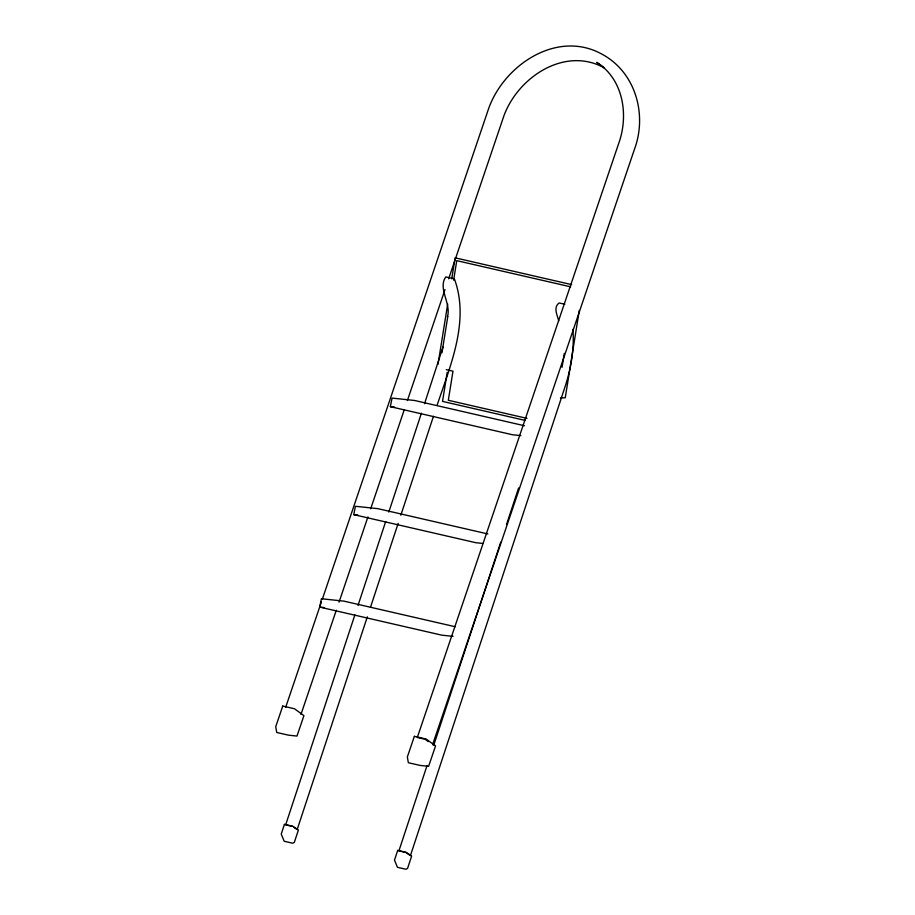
<?xml version="1.0" encoding="UTF-8"?>
<svg xmlns="http://www.w3.org/2000/svg" width="915" height="915" viewBox="0 0 915 915"><rect width="100%" height="100%" fill="white"/><g stroke="black" fill="none" stroke-linecap="round" stroke-linejoin="round"><path stroke-width="1.37" d="M437.999 364.376L447.687 304.089M451.736 278.858L455.11 257.824L571.669 284.622M441.968 352.733L447.801 316.464M453.623 280.184L456.757 260.649L570.651 286.83M447.206 372.302L442.54 401.399L525.153 420.397M562.039 367.315L564.281 353.373M579.275 310.448L565.253 397.773L560.415 398.002M453.085 636.36L441.831 635.17L319.735 607.102L321.394 598.742L343.903 601.132L455.224 626.729M482.891 543.453L475.857 542.709L353.75 514.63L355.42 506.281L377.929 508.671L487.855 533.948M520.875 435.643L512.446 434.739L390.339 406.672L392.055 398.082L414.552 400.473L524.478 425.75M442.952 347.128L424.537 403.709M354.871 614.949L285.663 824.838L292.526 826.405M358.005 605.467L385.695 521.516M388.818 512.034L421.415 413.18M367.327 616.836L297.169 829.562L293.681 827.194M370.461 607.354L398.162 523.346M400.839 515.214L433.458 416.302M437.038 405.459C450.237 365.794 469.967 320.959 454.366 278.835L445.799 276.936C437.564 288.419 451.507 303.506 447.412 316.979M427.042 765.558L398.917 850.87L405.78 852.448L410.423 855.605L565.481 385.432C571.257 367.384 574.368 348.272 572.916 329.309M433.744 745.245L500.734 542.138M506.533 524.535L518.599 487.969M285.697 707.238L321.428 601.853M322.343 599.142L487.695 111.356C501.958 66.349 556.24 29.006 601.75 54.054C635.376 71.93 647.34 114.066 634.61 148.836L432.589 744.707M300.966 714.443L336.285 610.271M339.03 602.15L367.933 516.918M370.678 508.797L404.167 410.034M407.381 400.564L444.987 289.632M448.659 278.812L502.781 119.167C515.328 79.045 563.56 45.475 604.163 67.79L596.717 62.38C623.104 78.976 628.731 114.364 619.123 142.202L417.297 737.49L423.839 738.988M390.339 406.672L394.559 407.118M353.75 514.63L357.971 515.088M319.735 607.102L323.956 607.549M564.887 304.238L559.054 302.979C552.992 307.634 557.418 315.115 558.71 320.925M446.246 369.637L452.982 371.181L448.316 400.278L526.994 418.372M425.155 739.297L428.334 741.607M284.439 824.369L281.225 834.114L284.21 841.262L292.686 843.218L294.321 842.372L298.393 830.031L292.914 826.314L284.439 824.369M397.693 850.401L394.479 860.157L397.465 867.306L405.94 869.25L407.575 868.404L411.647 856.063L406.168 852.357L397.693 850.401M282.746 706.06L275.724 726.704L276.742 732.469L288.465 735.168L296.986 736.072L303.929 715.644L294.481 708.759L282.746 706.06M414.369 736.323L407.347 756.968L408.365 762.733L420.099 765.42L428.609 766.324L435.563 745.908L426.104 739.023L414.369 736.323"/></g></svg>
